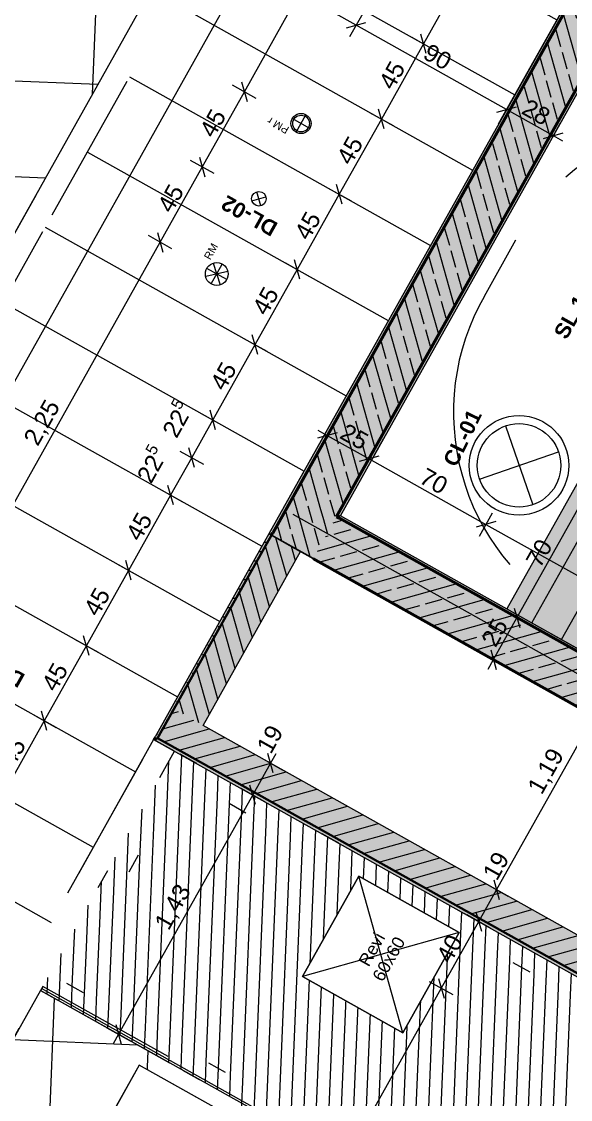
# Model space of a CAD drawing. Header units: metres. Extents: x -27.1 to 50.1, y 105.7 to 163.4.
# Drawn here: x 5.06 to 7.93, y 148.61 to 154.23 of the extents above; entities that cross this region are included whole.
import ezdxf

# ---------------------------------------------------------------- set-up
doc = ezdxf.new("R2010")
doc.units = ezdxf.units.M
doc.header["$MEASUREMENT"] = 0
for name, pattern in [('Punktlinie', [0.0035, 0, -0.0035]), ('Punktlinie_ eng', [0.00075, 0, -0.00075]), ('Strichlinie', [0.004, 0.003, -0.001]), ('Strichlinie-unter-Schnitt', [0.0024, 0.0016, -0.0008]), ('Strichlinie-über-Schnitt', [0.0023, 0.0008, -0.0015]), ('Strichlinie_ eng', [0.0023, 0.0015, -0.0008]), ('Strichpunktlinie', [0.006703, 0.003528, -0.001764, 0, -0.001411]), ('Wipeout_Contour', [1, 0, -1])]:
    doc.linetypes.add(name, pattern=pattern)
for name, color, linetype in [('00  Raster', 7, 'Continuous'), ('10  Treppen + Rampen', 7, 'Continuous'), ('10  Treppen + Rampen_Deckschraffur', 7, 'Continuous'), ('10  Wand Massiv', 7, 'Continuous'), ('10  Wand Massiv_Schnittschraffur', 7, 'Continuous'), ('20  Decke Abhangdecke', 7, 'Continuous'), ('20  Decke Abhangdecke_Deckschraffur', 7, 'Continuous'), ('20  Deckensegel', 7, 'Continuous'), ('20  Deckenspiegel + Einbauten', 7, 'Continuous'), ('40  Bemaßung 1_ 50 Deckenspiegel', 7, 'Continuous'), ('40 Text Ausbau 1_50 Deckenspiegel', 7, 'Continuous'), ('50  NUF - Raumstempel', 7, 'Continuous'), ('Neubau_10  Treppen + Rampen', 7, 'Continuous'), ('Neubau_20  Decke Abhangdecke', 7, 'Continuous'), ('Neubau_20  Decke Abhangdecke_Deckschraffur', 7, 'Continuous'), ('Neubau_20  Deckenspiegel + Einbauten', 7, 'Continuous'), ('Neubau_20  Wand Leichtbau', 7, 'Continuous'), ('Neubau_40  Bemaßung 1_ 50 Deckenspiegel', 7, 'Continuous')]:
    doc.layers.add(name, color=color, linetype=linetype)
doc.styles.add('ERSTELLTER_STIL_1', font='arial.ttf')
doc.styles.add('ERSTELLTER_STIL_2', font='arial.ttf')
doc.styles.add('ERSTELLTER_STIL_3', font='')
doc.styles.get('ERSTELLTER_STIL_3').set_extended_font_data('Arial Narrow')
pattern_1 = [(87.60545, (0, 0), (-0.4995634, 0.0208903), []), (177.60545, (0, 0), (0.0208903, 0.4995634), [])]
pattern_2 = [(87.605446, (0, 0), (-0.06494324, 0.002715745), [])]
pattern_3 = [(87.605446, (0, 0), (-0.02497817, 0.001044517), [0, -0.025])]
pattern_4 = [(285.73796, (0, 0), (0.11550147, 0.03254858), []), (285.73796, (0.05775, 0.01627), (0.11550147, 0.03254858), [0.09, -0.03])]
pattern_5 = [(15.737956, (0, 0), (-0.017630478, 0.062563295), [])]

msp = doc.modelspace()

# ---------------------------------------------------------------- hatches: boundary and pattern name
at = {"layer": '10  Treppen + Rampen_Deckschraffur', "linetype": 'Continuous', "lineweight": 0, "true_color": 0xffffff}
for points in [[(8.2729, 152.3768), (7.5959, 151.1686), (7.7661, 151.0733), (8.4431, 152.2815)], [(8.4431, 152.2815), (7.7661, 151.0733), (9.4778, 150.1142), (9.4572, 151.7133)]]:
    msp.add_hatch(color=7, dxfattribs=at).paths.add_polyline_path(points)
at = {"layer": '10  Wand Massiv_Schnittschraffur', "linetype": 'Continuous', "lineweight": 0, "true_color": 0xffffff}
for points in [[(8.2287, 154.9062), (6.3541, 151.5606), (6.3741, 151.5657), (8.2418, 154.8989)], [(6.7068, 151.6496), (6.7079, 151.6499), (8.2228, 154.3536), (8.0047, 154.4758), (6.4894, 151.7714)], [(6.7279, 151.6549), (8.2285, 154.3332), (8.2155, 154.3405), (6.7148, 151.6623)], [(6.4894, 151.7714), (6.3741, 151.5657), (6.7068, 151.6496)], [(6.3672, 151.5533), (6.5853, 151.4311), (6.7075, 151.6492), (6.7068, 151.6496), (6.3741, 151.5657)], [(6.5853, 151.4311), (11.3835, 148.7426), (11.5057, 148.9607), (6.7075, 151.6492)], [(6.7079, 151.6499), (6.7068, 151.6496), (6.7075, 151.6492)], [(6.7079, 151.6499), (6.7075, 151.6492), (6.7206, 151.6418), (6.7279, 151.6549)], [(6.7079, 151.6499), (6.7279, 151.6549), (6.7148, 151.6623)], [(6.7206, 151.6418), (11.5057, 148.9607), (11.513, 148.9738), (6.7279, 151.6549)], [(6.3541, 151.5606), (5.7602, 150.5006), (5.7733, 150.4933), (6.3672, 151.5533)], [(6.0115, 150.5604), (6.5199, 151.4677), (6.3672, 151.5533), (5.8588, 150.646)], [(6.3741, 151.5657), (6.3541, 151.5606), (6.3672, 151.5533)], [(5.8588, 150.646), (5.7733, 150.4933), (6.0115, 150.5604)], [(6.0115, 150.5604), (5.7733, 150.4933), (5.926, 150.4078)], [(8.5589, 149.1331), (6.0115, 150.5604), (5.926, 150.4078), (8.4734, 148.9805)], [(5.7602, 150.5006), (5.7529, 150.4876), (5.7733, 150.4933)], [(5.7529, 150.4876), (5.766, 150.4802), (5.7733, 150.4933)], [(5.766, 150.4802), (8.6187, 148.8818), (8.626, 148.8949), (5.7733, 150.4933)]]:
    msp.add_hatch(color=7, dxfattribs=at).paths.add_polyline_path(points)
at = {"layer": '10  Wand Massiv_Schnittschraffur', "linetype": 'Continuous', "lineweight": 13, "true_color": 0x000100}
h = msp.add_hatch(dxfattribs=at)
h.set_pattern_fill('Gips_0001', color=98, style=0, pattern_type=2)
h.set_pattern_definition(pattern_3)
h.paths.add_polyline_path([(8.2287, 154.9062), (6.3541, 151.5606), (6.3741, 151.5657), (8.2418, 154.8989)])
h = msp.add_hatch(dxfattribs=at)
h.set_pattern_fill('Beton__Stahlbeton_0001', color=98, style=0, pattern_type=2)
h.set_pattern_definition(pattern_4)
h.paths.add_polyline_path([(6.7068, 151.6496), (6.7079, 151.6499), (8.2228, 154.3536), (8.0047, 154.4758), (6.4894, 151.7714)])
h = msp.add_hatch(dxfattribs=at)
h.set_pattern_fill('Gips_0001', color=98, style=0, pattern_type=2)
h.set_pattern_definition(pattern_3)
h.paths.add_polyline_path([(6.7279, 151.6549), (8.2285, 154.3332), (8.2155, 154.3405), (6.7148, 151.6623)])
h = msp.add_hatch(dxfattribs=at)
h.set_pattern_fill('Beton__Stahlbeton_0001', color=98, style=0, pattern_type=2)
h.set_pattern_definition(pattern_4)
h.paths.add_polyline_path([(6.4894, 151.7714), (6.3741, 151.5657), (6.7068, 151.6496)])
h = msp.add_hatch(dxfattribs=at)
h.set_pattern_fill('Beton__Stahlbeton_0001', color=98, style=0, pattern_type=2)
h.set_pattern_definition(pattern_4)
h.paths.add_polyline_path([(6.3672, 151.5533), (6.5853, 151.4311), (6.7075, 151.6492), (6.7068, 151.6496), (6.3741, 151.5657)])
h = msp.add_hatch(dxfattribs=at)
h.set_pattern_fill('Beton__Stahlbeton_0001', color=98, style=0, pattern_type=2)
h.set_pattern_definition([(195.73796, (0, 0), (-0.03254858, 0.11550147), []), (195.73796, (0.01627, -0.05775), (-0.03254858, 0.11550147), [0.09, -0.03])])
h.paths.add_polyline_path([(6.5853, 151.4311), (11.3835, 148.7426), (11.5057, 148.9607), (6.7075, 151.6492)])
h = msp.add_hatch(dxfattribs=at)
h.set_pattern_fill('Beton__Stahlbeton_0001', color=98, style=0, pattern_type=2)
h.set_pattern_definition(pattern_4)
h.paths.add_polyline_path([(6.7079, 151.6499), (6.7068, 151.6496), (6.7075, 151.6492)])
h = msp.add_hatch(dxfattribs=at)
h.set_pattern_fill('Gips_0001', color=98, style=0, pattern_type=2)
h.set_pattern_definition(pattern_3)
h.paths.add_polyline_path([(6.7079, 151.6499), (6.7075, 151.6492), (6.7206, 151.6418), (6.7279, 151.6549)])
h = msp.add_hatch(dxfattribs=at)
h.set_pattern_fill('Gips_0001', color=98, style=0, pattern_type=2)
h.set_pattern_definition(pattern_3)
h.paths.add_polyline_path([(6.7079, 151.6499), (6.7279, 151.6549), (6.7148, 151.6623)])
h = msp.add_hatch(dxfattribs=at)
h.set_pattern_fill('Gips_0001', color=98, style=0, pattern_type=2)
h.set_pattern_definition(pattern_3)
h.paths.add_polyline_path([(6.7206, 151.6418), (11.5057, 148.9607), (11.513, 148.9738), (6.7279, 151.6549)])
h = msp.add_hatch(dxfattribs=at)
h.set_pattern_fill('Gips_0001', color=98, style=0, pattern_type=2)
h.set_pattern_definition(pattern_3)
h.paths.add_polyline_path([(6.3541, 151.5606), (5.7602, 150.5006), (5.7733, 150.4933), (6.3672, 151.5533)])
h = msp.add_hatch(dxfattribs=at)
h.set_pattern_fill('MW_Kalksandstein_0001', color=98, style=0, pattern_type=2)
h.set_pattern_definition([(285.737956, (0, 0), (0.062563295, 0.017630478), [])])
h.paths.add_polyline_path([(6.0115, 150.5604), (6.5199, 151.4677), (6.3672, 151.5533), (5.8588, 150.646)])
h = msp.add_hatch(dxfattribs=at)
h.set_pattern_fill('Gips_0001', color=98, style=0, pattern_type=2)
h.set_pattern_definition(pattern_3)
h.paths.add_polyline_path([(6.3741, 151.5657), (6.3541, 151.5606), (6.3672, 151.5533)])
h = msp.add_hatch(dxfattribs=at)
h.set_pattern_fill('MW_Kalksandstein_0001', color=98, style=0, pattern_type=2)
h.set_pattern_definition(pattern_5)
h.paths.add_polyline_path([(5.8588, 150.646), (5.7733, 150.4933), (6.0115, 150.5604)])
h = msp.add_hatch(dxfattribs=at)
h.set_pattern_fill('MW_Kalksandstein_0001', color=98, style=0, pattern_type=2)
h.set_pattern_definition(pattern_5)
h.paths.add_polyline_path([(6.0115, 150.5604), (5.7733, 150.4933), (5.926, 150.4078)])
h = msp.add_hatch(dxfattribs=at)
h.set_pattern_fill('MW_Kalksandstein_0001', color=98, style=0, pattern_type=2)
h.set_pattern_definition(pattern_5)
h.paths.add_polyline_path([(8.5589, 149.1331), (6.0115, 150.5604), (5.926, 150.4078), (8.4734, 148.9805)])
h = msp.add_hatch(dxfattribs=at)
h.set_pattern_fill('Gips_0001', color=98, style=0, pattern_type=2)
h.set_pattern_definition(pattern_3)
h.paths.add_polyline_path([(5.7602, 150.5006), (5.7529, 150.4876), (5.7733, 150.4933)])
h = msp.add_hatch(dxfattribs=at)
h.set_pattern_fill('Gips_0001', color=98, style=0, pattern_type=2)
h.set_pattern_definition(pattern_3)
h.paths.add_polyline_path([(5.7529, 150.4876), (5.766, 150.4802), (5.7733, 150.4933)])
h = msp.add_hatch(dxfattribs=at)
h.set_pattern_fill('Gips_0001', color=98, style=0, pattern_type=2)
h.set_pattern_definition(pattern_3)
h.paths.add_polyline_path([(5.766, 150.4802), (8.6187, 148.8818), (8.626, 148.8949), (5.7733, 150.4933)])
at = {"layer": 'Neubau_20  Decke Abhangdecke_Deckschraffur', "linetype": 'Continuous', "lineweight": 18, "true_color": 0xdcff15}
h = msp.add_hatch(dxfattribs=at)
h.set_pattern_fill('Bauliche_Anlagen__geplan_55', color=60, style=0, pattern_type=2)
h.set_pattern_definition(pattern_1)
h.paths.add_polyline_path([(-11.9299, 137.2893), (-11.9483, 137.2566), (-11.7956, 137.1711), (-11.7773, 137.2038), (-11.7027, 137.3368), (-11.3276, 137.1266), (-11.4021, 136.9936), (-6.2943, 134.1316), (-6.2197, 134.2647), (-5.8446, 134.0545), (-5.9191, 133.9215), (-5.7796, 133.8433), (-3.195, 138.456), (-3.3346, 138.5342), (-3.4152, 138.3903), (-3.7904, 138.6005), (-3.7097, 138.7444), (-5.3411, 139.6585), (-1.3692, 146.7474), (0.7769, 145.5449), (7.3302, 157.2408), (7.1906, 157.319), (7.1429, 157.234), (6.7678, 157.4442), (6.8155, 157.5292), (1.7076, 160.3912), (1.6599, 160.3061), (1.2848, 160.5163), (1.3777, 160.6821), (1.225, 160.7676), (-9.2843, 142.0111), (-9.3026, 141.9784)])
h.paths.add_polyline_path([(-8.904, 141.4828), (-9.2529, 141.6784), (-9.0574, 142.0273), (-8.7085, 141.8318)], flags=0)
at = {"layer": 'Neubau_20  Decke Abhangdecke_Deckschraffur', "linetype": 'Continuous', "lineweight": 18, "true_color": 0xffd5aa}
h = msp.add_hatch(dxfattribs=at)
h.set_pattern_fill('Mauerwerk_0001', color=41, style=0, pattern_type=2)
h.set_pattern_definition(pattern_2)
h.paths.add_polyline_path([(5.1617, 149.1768), (7.9316, 147.6248), (8.6318, 148.8745), (5.8619, 150.4265)])
h.paths.add_polyline_path([(5.2978, 149.2151), (5.9003, 150.2903), (8.4957, 148.8361), (7.8932, 147.7609)], flags=0)
h = msp.add_hatch(dxfattribs=at)
h.set_pattern_fill('Mauerwerk_0001', color=41, style=0, pattern_type=2)
h.set_pattern_definition(pattern_2)
h.paths.add_polyline_path([(5.2978, 149.2151), (7.8932, 147.7609), (8.4957, 148.8361), (5.9003, 150.2903)])
at = {"layer": 'Neubau_20  Decke Abhangdecke_Deckschraffur', "linetype": 'Continuous', "lineweight": 18, "true_color": 0xdcff15}
h = msp.add_hatch(dxfattribs=at)
h.set_pattern_fill('Bauliche_Anlagen__geplan_55', color=60, style=0, pattern_type=2)
h.set_pattern_definition(pattern_1)
h.paths.add_polyline_path([(1.2879, 142.263), (5.5845, 139.8557), (5.659, 139.9887), (6.0341, 139.7785), (5.9596, 139.6455), (5.9413, 139.6128), (6.1288, 139.5077), (6.1472, 139.5405), (10.0209, 146.4541), (7.9316, 147.6248), (5.1617, 149.1768)])

# ---------------------------------------------------------------- linework, layer by layer
at = {"layer": '10  Treppen + Rampen', "color": 7, "linetype": 'Continuous', "lineweight": 18, "ltscale": 1000}
for p, q in [((8.2729, 152.3768), (7.5959, 151.1686)), ((7.5959, 151.1686), (8.0016, 150.9413))]:
    msp.add_line(p, q, dxfattribs=at)
at = {"layer": '10  Treppen + Rampen', "color": 7, "linetype": 'Strichlinie-über-Schnitt', "lineweight": 13, "ltscale": 1000}
for p, q in [((7.7268, 151.0952), (8.4038, 152.3035)), ((7.8816, 151.0085), (8.5586, 152.2168)), ((7.5959, 151.1686), (7.7661, 151.0733))]:
    msp.add_line(p, q, dxfattribs=at)
at = {"layer": '10  Treppen + Rampen', "color": 7, "linetype": 'Strichlinie', "lineweight": 13, "ltscale": 1000}
msp.add_line((7.7661, 151.0733), (9.4778, 150.1142), dxfattribs=at)
at = {"layer": '10  Treppen + Rampen', "color": 7, "linetype": 'Strichlinie_ eng', "lineweight": 13, "ltscale": 1000}
for centre, start, end in [((8.7134, 152.5083), 61.102, 151.2839), ((8.5374, 152.1942), 150.1915, 240.3735)]:
    msp.add_arc(centre, 1.22, start, end, dxfattribs=at)
at = {"layer": '10  Wand Massiv', "color": 7, "linetype": 'Continuous', "lineweight": 50, "ltscale": 1000}
for p, q in [((8.0047, 154.4758), (6.4894, 151.7714)), ((6.7079, 151.6499), (8.2228, 154.3536)), ((6.4894, 151.7714), (6.3741, 151.5657)), ((6.7075, 151.6492), (6.7079, 151.6499)), ((6.7075, 151.6492), (6.7206, 151.6418)), ((6.7075, 151.6492), (6.7206, 151.6418)), ((11.5057, 148.9607), (6.7206, 151.6418)), ((6.3672, 151.5533), (6.3741, 151.5657))]:
    msp.add_line(p, q, dxfattribs=at)
at = {"layer": '10  Wand Massiv', "color": 7, "linetype": 'Continuous', "lineweight": 35, "ltscale": 1000}
for p, q in [((6.3672, 151.5533), (5.8588, 150.646)), ((5.8588, 150.646), (5.7733, 150.4933)), ((5.8588, 150.646), (5.7733, 150.4933)), ((5.7733, 150.4933), (5.926, 150.4078)), ((5.926, 150.4078), (8.4734, 148.9805))]:
    msp.add_line(p, q, dxfattribs=at)
at = {"layer": '10  Wand Massiv', "color": 7, "linetype": 'Continuous', "lineweight": 13, "ltscale": 1000, "flags": 128}
for points in [[(8.2287, 154.9062), (6.3541, 151.5606)], [(6.7279, 151.6549), (8.2285, 154.3332)], [(11.513, 148.9738), (6.7279, 151.6549)], [(6.3541, 151.5606), (5.7602, 150.5006)], [(6.3541, 151.5606), (6.3672, 151.5533)], [(6.3541, 151.5606), (6.3672, 151.5533)], [(6.0115, 150.5604), (6.5199, 151.4677)], [(8.5589, 149.1331), (6.0115, 150.5604)], [(5.7529, 150.4876), (5.7602, 150.5006)], [(5.7529, 150.4876), (8.6318, 148.8745)]]:
    msp.add_lwpolyline(points, dxfattribs=at)
at = {"layer": '10  Wand Massiv', "color": 7, "linetype": 'Continuous', "lineweight": 25, "ltscale": 1000, "flags": 128}
for points in [[(6.3672, 151.5533), (6.5853, 151.4311)], [(6.3672, 151.5533), (6.5199, 151.4677)]]:
    msp.add_lwpolyline(points, dxfattribs=at)
at = {"layer": '10  Wand Massiv', "color": 7, "linetype": 'Continuous', "lineweight": 50, "ltscale": 1000, "flags": 128}
msp.add_lwpolyline([(6.5853, 151.4311), (11.3835, 148.7426)], dxfattribs=at)
at = {"layer": '20  Decke Abhangdecke', "color": 7, "linetype": 'Strichlinie-unter-Schnitt', "lineweight": 18, "ltscale": 1000}
for p, q in [((5.1739, 149.1986), (5.1617, 149.1768)), ((7.922, 147.6588), (5.1739, 149.1986)), ((7.9316, 147.6248), (5.1617, 149.1768))]:
    msp.add_line(p, q, dxfattribs=at)
at = {"layer": '20  Decke Abhangdecke', "color": 7, "linetype": 'Strichpunktlinie', "lineweight": 13, "ltscale": 1000}
msp.add_line((7.9268, 147.6418), (5.1678, 149.1877), dxfattribs=at)
at = {"layer": '40  Bemaßung 1_ 50 Deckenspiegel', "color": 7, "linetype": 'Continuous', "lineweight": 13, "ltscale": 1000}
for p, q in [((-0.1763, 143.0691), (7.6605, 157.0558)), ((6.2264, 153.8674), (7.3262, 155.8303)), ((6.8094, 154.2149), (6.0244, 154.6547)), ((6.8438, 154.2762), (6.7751, 154.1535)), ((6.7584, 154.2005), (6.8605, 154.2292)), ((7.5947, 153.7748), (6.8094, 154.2149)), ((6.212, 153.9185), (6.2408, 153.8164)), ((6.0064, 153.4748), (6.2264, 153.8674)), ((6.2877, 153.833), (6.165, 153.9018)), ((7.6291, 153.8362), (7.5604, 153.7135)), ((7.5437, 153.7605), (7.6458, 153.7892)), ((7.839, 153.638), (7.5947, 153.7748)), ((7.8734, 153.6993), (7.8046, 153.5766)), ((7.788, 153.6236), (7.8901, 153.6524)), ((7.8881, 153.6105), (7.839, 153.638)), ((5.992, 153.5259), (6.0208, 153.4238)), ((5.7864, 153.0823), (6.0064, 153.4748)), ((6.0678, 153.4405), (5.9451, 153.5092)), ((5.7721, 153.1333), (5.8008, 153.0312)), ((4.6866, 151.1194), (5.7864, 153.0823)), ((5.8478, 153.0479), (5.7251, 153.1166)), ((6.6244, 152.0123), (6.6931, 152.1349)), ((6.7098, 152.088), (6.6077, 152.0592)), ((6.6097, 152.1011), (6.6587, 152.0736)), ((6.6587, 152.0736), (6.8768, 151.9514)), ((6.8425, 151.8901), (6.9112, 152.0127)), ((6.9279, 151.9658), (6.8258, 151.937)), ((6.8768, 151.9514), (7.4871, 151.6095)), ((7.6486, 151.1219), (7.9905, 151.7321)), ((7.4527, 151.5481), (7.5214, 151.6708)), ((7.5381, 151.6239), (7.436, 151.5951)), ((7.4871, 151.6095), (10.8012, 149.7526)), ((7.6342, 151.1729), (7.663, 151.0708)), ((7.5264, 150.9038), (7.6486, 151.1219)), ((7.71, 151.0875), (7.5873, 151.1562)), ((7.5878, 150.8694), (7.4651, 150.9381)), ((7.512, 150.9548), (7.5408, 150.8527)), ((7.4989, 150.8547), (7.5264, 150.9038)), ((7.5424, 149.7027), (8.1241, 150.7408)), ((6.3014, 150.398), (6.424, 150.3293)), ((6.3771, 150.3126), (6.3483, 150.4147)), ((6.3902, 150.4127), (6.3627, 150.3637)), ((6.3627, 150.3637), (6.2698, 150.1979)), ((6.2085, 150.2323), (6.3312, 150.1635)), ((6.2842, 150.1469), (6.2554, 150.249)), ((6.2698, 150.1979), (5.5696, 148.9482)), ((7.528, 149.7537), (7.5568, 149.6516)), ((7.4495, 149.5369), (7.5424, 149.7027)), ((7.6037, 149.6683), (7.481, 149.7371)), ((7.4351, 149.588), (7.4639, 149.4859)), ((7.5109, 149.5026), (7.3882, 149.5713)), ((5.5083, 148.9826), (5.631, 148.9138)), ((5.5552, 148.9993), (5.584, 148.8972)), ((5.5696, 148.9482), (5.5421, 148.8991))]:
    msp.add_line(p, q, dxfattribs=at)
at = {"layer": '50  NUF - Raumstempel', "color": 253, "linetype": 'Punktlinie', "lineweight": 18, "ltscale": 1000, "true_color": 0x9f9f9f, "flags": 128}
msp.add_lwpolyline([(8.2285, 154.3332), (9.5546, 153.5902), (11.6832, 152.3975), (11.6906, 152.4106), (13.0079, 151.6725), (11.4999, 148.9812), (6.7279, 151.6549)], close=True, dxfattribs=at)
at = {"layer": 'Neubau_10  Treppen + Rampen', "color": 7, "linetype": 'Strichlinie_ eng', "lineweight": 13, "ltscale": 1000}
msp.add_line((7.4789, 152.8007), (7.6435, 153.0945), dxfattribs=at)
at = {"layer": 'Neubau_20  Decke Abhangdecke', "color": 7, "linetype": 'Continuous', "lineweight": 13, "ltscale": 1000, "flags": 128}
msp.add_lwpolyline([(-5.7796, 133.8433), (-3.195, 138.456), (-3.3346, 138.5342), (-3.4152, 138.3903), (-3.7904, 138.6005), (-3.7097, 138.7444), (-5.3411, 139.6585), (-1.3692, 146.7474), (0.7769, 145.5449), (7.3302, 157.2408), (7.1906, 157.319), (7.1429, 157.234), (6.7678, 157.4442), (6.8155, 157.5292), (1.7076, 160.3912), (1.6599, 160.3061), (1.2848, 160.5163), (1.3777, 160.6821), (1.225, 160.7676), (-9.2843, 142.0111), (-9.3026, 141.9784), (-11.9299, 137.2893)], dxfattribs=at)
at = {"layer": 'Neubau_20  Decke Abhangdecke', "color": 7, "linetype": 'Punktlinie_ eng', "lineweight": 13, "ltscale": 1000, "flags": 128}
for points in [[(5.1617, 149.1768), (7.9316, 147.6248), (8.6318, 148.8745), (5.8619, 150.4265)], [(5.2978, 149.2151), (7.8932, 147.7609), (8.4957, 148.8361), (5.9003, 150.2903)], [(5.2978, 149.2151), (7.8932, 147.7609), (8.4957, 148.8361), (5.9003, 150.2903)]]:
    msp.add_lwpolyline(points, close=True, dxfattribs=at)
at = {"layer": 'Neubau_20  Decke Abhangdecke', "color": 7, "linetype": 'Continuous', "lineweight": 13, "ltscale": 1000, "flags": 128}
msp.add_lwpolyline([(1.2879, 142.263), (5.5845, 139.8557), (5.659, 139.9887), (6.0341, 139.7785), (5.9596, 139.6455), (5.9413, 139.6128), (6.1288, 139.5077), (6.1472, 139.5405), (10.0209, 146.4541), (7.9316, 147.6248), (5.1617, 149.1768)], close=True, dxfattribs=at)
at = {"layer": 'Neubau_20  Deckenspiegel + Einbauten', "color": 7, "linetype": 'Continuous', "lineweight": 13, "ltscale": 1000}
for p, q in [((6.4963, 153.656), (6.5476, 153.7476)), ((6.5678, 153.6761), (6.4762, 153.7275)), ((6.2656, 153.2988), (6.3387, 153.3194)), ((6.3125, 153.2726), (6.2918, 153.3457)), ((6.0532, 152.8647), (6.1112, 152.9684)), ((6.0637, 152.973), (6.1007, 152.8601)), ((6.14, 152.9303), (6.0244, 152.9028)), ((6.134, 152.8875), (6.0304, 152.9456)), ((7.5882, 152.1234), (7.7311, 151.7115)), ((7.4537, 151.846), (7.8656, 151.989))]:
    msp.add_line(p, q, dxfattribs=at)
for centre, radius in [((6.522, 153.7018), 0.0525), ((6.522, 153.7018), 0.0435), ((6.3022, 153.3091), 0.038), ((6.0822, 152.9165), 0.0594), ((7.6597, 151.9175), 0.26), ((7.6597, 151.9175), 0.218)]:
    msp.add_circle(centre, radius, dxfattribs=at)
at = {"layer": 'Neubau_20  Wand Leichtbau', "color": 7, "linetype": 'Strichlinie-über-Schnitt', "lineweight": 18, "ltscale": 1000, "flags": 128}
for points in [[(7.3876, 157.3434), (0.7769, 145.5449)], [(-0.3976, 143.1931), (7.4966, 157.2823)], [(5.7529, 150.4876), (1.1789, 142.3241)], [(5.8619, 150.4265), (5.7529, 150.4876)], [(1.2879, 142.263), (5.8619, 150.4265)]]:
    msp.add_lwpolyline(points, dxfattribs=at)
at = {"layer": 'Neubau_40  Bemaßung 1_ 50 Deckenspiegel', "color": 7, "linetype": 'Continuous', "lineweight": 13, "ltscale": 1000}
for p, q in [((7.3814, 154.5101), (7.1614, 154.1176)), ((7.1, 154.1519), (7.2227, 154.0832)), ((7.1758, 154.0665), (7.147, 154.1686)), ((7.1614, 154.1176), (6.9414, 153.725)), ((6.8801, 153.7594), (7.0028, 153.6906)), ((6.9558, 153.6739), (6.927, 153.776)), ((6.9414, 153.725), (6.7215, 153.3324)), ((6.6601, 153.3668), (6.7828, 153.298)), ((6.7358, 153.2814), (6.7071, 153.3835)), ((6.7215, 153.3324), (6.5015, 152.9398)), ((6.4402, 152.9742), (6.5628, 152.9055)), ((6.5159, 152.8888), (6.4871, 152.9909)), ((6.5015, 152.9398), (6.2815, 152.5473)), ((6.2202, 152.5816), (6.3429, 152.5129)), ((6.2959, 152.4962), (6.2672, 152.5983)), ((6.2815, 152.5473), (6.0616, 152.1547)), ((6.0002, 152.1891), (6.1229, 152.1203)), ((6.076, 152.1036), (6.0472, 152.2057)), ((6.0616, 152.1547), (5.9515, 151.9582)), ((5.9658, 151.9071), (5.9371, 152.0092)), ((5.9515, 151.9582), (5.8416, 151.7621)), ((5.8901, 151.9925), (6.0128, 151.9238)), ((5.7803, 151.7965), (5.903, 151.7277)), ((5.856, 151.7111), (5.8272, 151.8132)), ((5.8416, 151.7621), (5.6217, 151.3695)), ((5.5603, 151.4039), (5.683, 151.3352)), ((5.636, 151.3185), (5.6073, 151.4206)), ((5.6217, 151.3695), (5.4017, 150.977)), ((5.3404, 151.0113), (5.463, 150.9426)), ((5.4161, 150.9259), (5.3873, 151.028)), ((5.4017, 150.977), (5.1817, 150.5844)), ((5.1204, 150.6187), (5.2431, 150.55)), ((5.1961, 150.5333), (5.1673, 150.6354)), ((5.1817, 150.5844), (4.9618, 150.1918))]:
    msp.add_line(p, q, dxfattribs=at)

# ---------------------------------------------------------------- texts
at = {"layer": '20  Deckenspiegel + Einbauten', "color": 7, "linetype": 'Continuous', "lineweight": 13}
for s, insert, char_height, attachment_point, rotation, style in [('\\A1;{\\pql;\\fArial|b0|i0|c0|p38;PM\\fArial|b0|i0|c0|p38; r}', (6.444, 153.6456), 0.04, 1, 150.738, 'ERSTELLTER_STIL_1'), ('\\A1;{\\pqc;\\fArial|b1|i0|c0|p38;DL-0\\fArial|b1|i0|c0|p38;2}', (6.2326, 153.185), 0.08, 2, 150.738, 'ERSTELLTER_STIL_2'), ('\\A1;{\\pql;\\fArial|b0|i0|c0|p38;R\\fArial|b0|i0|c0|p38;M}', (6.0131, 153.0062), 0.04, 1, 60.738, 'ERSTELLTER_STIL_1'), ('\\A1;{\\pqc;\\fArial|b1|i0|c0|p38;SL 1.1}', (7.9181, 152.7522), 0.08, 2, 60.6054, 'ERSTELLTER_STIL_2'), ('\\A1;{\\pqc;\\fArial|b1|i0|c0|p38;C\\fArial|b1|i0|c0|p38;L-0\\fArial|b1|i0|c0|p38;1}', (7.3278, 152.0783), 0.08, 2, 64.1416, 'ERSTELLTER_STIL_2'), ('\\A1;{\\pqc;\\fArial|b1|i0|c0|p38;DL-0\\fArial|b1|i0|c0|p38;2}', (4.9128, 150.8295), 0.08, 2, 150.738, 'ERSTELLTER_STIL_2')]:
    msp.add_mtext(s, dxfattribs=dict(at, insert=insert, char_height=char_height, attachment_point=attachment_point, rotation=rotation, style=style))
at = {"layer": '40  Bemaßung 1_ 50 Deckenspiegel', "color": 7, "linetype": 'Continuous', "lineweight": 13, "char_height": 0.09, "attachment_point": 7, "style": 'ERSTELLTER_STIL_1'}
for s, insert, width, rotation in [('\\A1;{\\pql;\\fArial|b0|i0|c0|p38;90}', (7.1513, 154.0439), 0.136595, 330.738), ('\\A1;{\\pql;\\fArial|b0|i0|c0|p38;45}', (7.0023, 153.8705), 0.136595, 60.738), ('\\A1;{\\pql;\\fArial|b0|i0|c0|p38;28}', (7.6661, 153.7555), 0.136595, 330.738), ('\\A1;{\\pql;\\fArial|b0|i0|c0|p38;45}', (6.0673, 153.6203), 0.136595, 60.738), ('\\A1;{\\pql;\\fArial|b0|i0|c0|p38;45}', (6.7824, 153.4779), 0.136595, 60.738), ('\\A1;{\\pql;\\fArial|b0|i0|c0|p38;45}', (5.8473, 153.2278), 0.136595, 60.738), ('\\A1;{\\pql;\\fArial|b0|i0|c0|p38;45}', (6.5624, 153.0853), 0.136595, 60.738), ('\\A1;{\\pql;\\fArial|b0|i0|c0|p38;45}', (6.3424, 152.6928), 0.136595, 60.738), ('\\A1;{\\pql;\\fArial|b0|i0|c0|p38;45}', (6.1225, 152.3002), 0.136595, 60.738), ('\\A1;{\\pql;\\fArial|b0|i0|c0|p38;2,25}', (5.1623, 152.0052), 0.239452, 60.738), ('\\A1;{\\pql;\\fArial|b0|i0|c0|p38;25}', (6.717, 152.0616), 0.136595, 330.738), ('\\A1;{\\pql;\\fArial|b0|i0|c0|p38;70}', (7.1312, 151.8295), 0.136595, 330.738), ('\\A1;{\\pql;\\fArial|b0|i0|c0|p38;45}', (5.6825, 151.515), 0.136595, 60.738), ('\\A1;{\\pql;\\fArial|b0|i0|c0|p38;70}', (7.7705, 151.3762), 0.136595, 60.7379), ('\\A1;{\\pql;\\fArial|b0|i0|c0|p38;45}', (5.4626, 151.1225), 0.136595, 60.738), ('\\A1;{\\pql;\\fArial|b0|i0|c0|p38;25}', (7.5384, 150.962), 0.136595, 60.7379), ('\\A1;{\\pql;\\fArial|b0|i0|c0|p38;45}', (5.2426, 150.7299), 0.136595, 60.738), ('\\A1;{\\pql;\\fArial|b0|i0|c0|p38;19}', (6.3653, 150.4052), 0.136595, 60.738), ('\\A1;{\\pql;\\fArial|b0|i0|c0|p38;45}', (5.0227, 150.3373), 0.136595, 60.738), ('\\A1;{\\pql;\\fArial|b0|i0|c0|p38;1,19}', (7.7924, 150.1857), 0.239452, 60.738), ('\\A1;{\\pql;\\fArial|b0|i0|c0|p38;19}', (7.545, 149.7442), 0.136595, 60.738), ('\\A1;{\\pql;\\fArial|b0|i0|c0|p38;1,43}', (5.8455, 149.4774), 0.239452, 60.738)]:
    msp.add_mtext(s, dxfattribs=dict(at, insert=insert, width=width, rotation=rotation))
at = {"layer": '40  Bemaßung 1_ 50 Deckenspiegel', "color": 7, "linetype": 'Continuous', "lineweight": 13, "char_height": 0.09, "attachment_point": 7, "rotation": 60.738, "style": 'ERSTELLTER_STIL_1'}
for insert in [(5.8952, 152.0412), (5.7624, 151.8042)]:
    msp.add_mtext('\\A1;{\\pql;\\fArial|b0|i0|c0|p38;22\\fArial|b0|i0|c0|p38;\\A1{\\H.66x;\\S5^  ;}}', dxfattribs=dict(at, insert=insert))
at = {"layer": '40 Text Ausbau 1_50 Deckenspiegel', "color": 7, "linetype": 'Continuous', "lineweight": 18, "insert": (8.3284, 148.7027), "char_height": 0.1, "attachment_point": 6, "rotation": 60.7609, "style": 'ERSTELLTER_STIL_3'}
msp.add_mtext('\\A1;{\\pqr;\\fArial Narrow|b0|i0|c0|p38;VK AD_01b +2,52}', dxfattribs=at)

# ---------------------------------------------------------------- next in the draw order: wipeouts: each hides what was drawn before it
at = {"color": 254, "linetype": 'Wipeout_Contour', "lineweight": 0, "ltscale": 592.000902}
msp.add_wipeout([(5.6774, 148.7876), (5.213, 147.9588), (7.045, 146.9323), (7.5094, 147.7611)], dxfattribs=at).dxf.layer = '20  Deckensegel'

# ---------------------------------------------------------------- next in the draw order: hatches: boundary and pattern name
at = {"layer": '20  Decke Abhangdecke_Deckschraffur', "linetype": 'Continuous', "lineweight": 13}
h = msp.add_hatch(dxfattribs=at)
h.set_pattern_fill('Lamellendecke_Flurkoffer_8E', color=5, style=0, pattern_type=2)
h.set_pattern_definition([(150.738, (-6.42524, 129.7489), (0.219962, 0.392577), [])])
h.paths.add_polyline_path([(-3.086, 138.3949), (-8.2298, 129.2145), (-6.6594, 128.3347), (-4.1552, 132.8041), (-4.1308, 132.8478), (4.4575, 148.1757), (4.5186, 148.2848), (5.7529, 150.4876), (8.9569, 156.206), (8.5469, 156.4357), (7.3866, 157.0858), (-0.3976, 143.1931)])

# ---------------------------------------------------------------- next in the draw order: linework, layer by layer
at = {"layer": '20  Decke Abhangdecke', "color": 7, "linetype": 'Strichlinie-über-Schnitt', "lineweight": 13, "ltscale": 1000, "flags": 128}
msp.add_lwpolyline([(-3.086, 138.3949), (-0.3976, 143.1931), (7.3866, 157.0858), (8.5469, 156.4357), (8.9569, 156.206), (5.7529, 150.4876), (4.5186, 148.2848), (4.4575, 148.1757), (-4.1308, 132.8478), (-4.1552, 132.8041), (-6.6594, 128.3347), (-8.2298, 129.2145)], close=True, dxfattribs=at)
at = {"layer": '20  Deckensegel', "color": 7, "linetype": 'Continuous', "lineweight": 18, "ltscale": 1000}
for p, q in [((5.6774, 148.7876), (5.213, 147.9588)), ((7.5094, 147.7611), (5.6774, 148.7876))]:
    msp.add_line(p, q, dxfattribs=at)
at = {"layer": '20  Deckensegel', "color": 7, "linetype": 'Continuous', "lineweight": 18, "ltscale": 1000, "flags": 128}
msp.add_lwpolyline([(5.6774, 148.7876), (5.213, 147.9588), (7.045, 146.9323), (7.5094, 147.7611)], close=True, dxfattribs=at)

# ---------------------------------------------------------------- next in the draw order: wipeouts: each hides what was drawn before it
at = {"color": 254, "linetype": 'Wipeout_Contour', "lineweight": 0, "ltscale": 598.105713}
msp.add_wipeout([(7.0537, 148.9563), (7.347, 149.4797), (6.8236, 149.773), (6.5303, 149.2496)], dxfattribs=at).dxf.layer = 'Neubau_20  Deckenspiegel + Einbauten'

# ---------------------------------------------------------------- next in the draw order: linework, layer by layer
at = {"layer": '00  Raster', "color": 5, "linetype": 'Strichpunktlinie', "lineweight": 13, "ltscale": 1000}
msp.add_line((-17.9562, 112.8782), (7.5682, 158.4329), dxfattribs=at)
at = {"layer": '00  Raster', "color": 7, "linetype": 'Strichpunktlinie', "lineweight": 13, "ltscale": 1000}
msp.add_line((15.4939, 146.6115), (-4.1154, 157.5987), dxfattribs=at)
at = {"layer": '40  Bemaßung 1_ 50 Deckenspiegel', "color": 7, "linetype": 'Continuous', "lineweight": 13, "ltscale": 1000}
for p, q in [((7.254, 149.188), (7.4495, 149.5369)), ((7.3153, 149.1536), (7.1927, 149.2223)), ((7.2396, 149.239), (7.2684, 149.1369)), ((6.1448, 147.2083), (7.254, 149.188))]:
    msp.add_line(p, q, dxfattribs=at)
at = {"layer": 'Neubau_20  Deckenspiegel + Einbauten', "color": 7, "linetype": 'Continuous', "lineweight": 13, "ltscale": 1000}
for p, q in [((6.5303, 149.2496), (6.8236, 149.773)), ((6.8236, 149.773), (7.347, 149.4797)), ((7.347, 149.4797), (7.0537, 148.9563)), ((7.0537, 148.9563), (6.5303, 149.2496))]:
    msp.add_line(p, q, dxfattribs=at)
at = {"layer": 'Neubau_20  Deckenspiegel + Einbauten', "color": 7, "linetype": 'Strichlinie', "lineweight": 13, "ltscale": 1000}
for p, q in [((7.0537, 148.9563), (6.8236, 149.773)), ((7.347, 149.4797), (6.5303, 149.2496))]:
    msp.add_line(p, q, dxfattribs=at)
at = {"layer": 'Neubau_20  Deckenspiegel + Einbauten', "color": 7, "linetype": 'Continuous', "lineweight": 18, "ltscale": 1000, "flags": 128}
msp.add_lwpolyline([(7.0537, 148.9563), (7.347, 149.4797), (6.8236, 149.773), (6.5303, 149.2496)], close=True, dxfattribs=at)

# ---------------------------------------------------------------- next in the draw order: texts
at = {"layer": '20  Deckenspiegel + Einbauten', "color": 7, "linetype": 'Continuous', "lineweight": 13, "insert": (6.8625, 149.4073), "char_height": 0.065, "attachment_point": 2, "rotation": 60.738, "line_spacing_factor": 0.940294, "style": 'ERSTELLTER_STIL_1'}
msp.add_mtext('\\A1;{\\pqc;\\fArial|b0|i0|c0|p38;Revi\\P\\pqc;\\fArial|b0|i0|c0|p38;6\\fArial|b0|i0|c0|p38;0x\\fArial|b0|i0|c0|p38;6\\fArial|b0|i0|c0|p38;0}', dxfattribs=at)
at = {"layer": '40  Bemaßung 1_ 50 Deckenspiegel', "color": 7, "linetype": 'Continuous', "lineweight": 13, "insert": (7.3027, 149.3117), "char_height": 0.09, "width": 0.136595, "attachment_point": 7, "rotation": 60.738, "style": 'ERSTELLTER_STIL_1'}
msp.add_mtext('\\A1;{\\pql;\\fArial|b0|i0|c0|p38;40}', dxfattribs=at)

doc.saveas('drawing.dxf')
